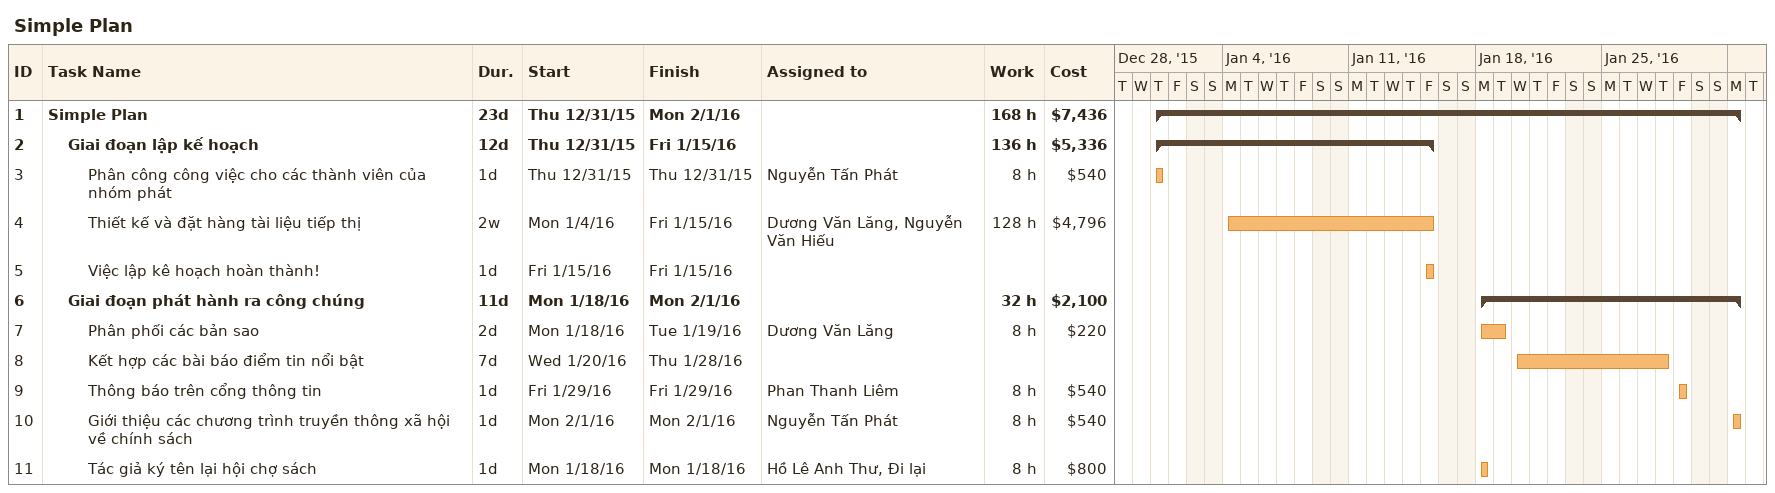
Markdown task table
Simple Plan

| ID | Level | Task | Duration | Start | Finish | Resources | Work (h) | Cost ($) |
|---|---|---|---|---|---|---|---|---|
| 1 | 1 | **Simple Plan** | 23d | 2015-12-31 | 2016-02-01 |  | 168 | 7436 |
| 2 | 2 | **Giai đoạn lập kế hoạch** | 12d | 2015-12-31 | 2016-01-15 |  | 136 | 5336 |
| 3 | 3 | Phân công công việc cho các thành viên của nhóm phát | 1d | 2015-12-31 | 2015-12-31 | Nguyễn Tấn Phát | 8 | 540 |
| 4 | 3 | Thiết kế và đặt hàng tài liệu tiếp thị | 2w | 2016-01-04 | 2016-01-15 | Dương Văn Lăng, Nguyễn Văn Hiếu | 128 | 4796 |
| 5 | 3 | Việc lập kê hoạch hoàn thành! | 1d | 2016-01-15 | 2016-01-15 |  |  |  |
| 6 | 2 | **Giai đoạn phát hành ra công chúng** | 11d | 2016-01-18 | 2016-02-01 |  | 32 | 2100 |
| 7 | 3 | Phân phối các bản sao | 2d | 2016-01-18 | 2016-01-19 | Dương Văn Lăng | 8 | 220 |
| 8 | 3 | Kết hợp các bài báo điểm tin nổi bật | 7d | 2016-01-20 | 2016-01-28 |  |  |  |
| 9 | 3 | Thông báo trên cổng thông tin | 1d | 2016-01-29 | 2016-01-29 | Phan Thanh Liêm | 8 | 540 |
| 10 | 3 | Giới thiệu các chương trình truyền thông xã hội về chính sách | 1d | 2016-02-01 | 2016-02-01 | Nguyễn Tấn Phát | 8 | 540 |
| 11 | 3 | Tác giả ký tên lại hội chợ sách | 1d | 2016-01-18 | 2016-01-18 | Hồ Lê Anh Thư, Đi lại | 8 | 800 |
